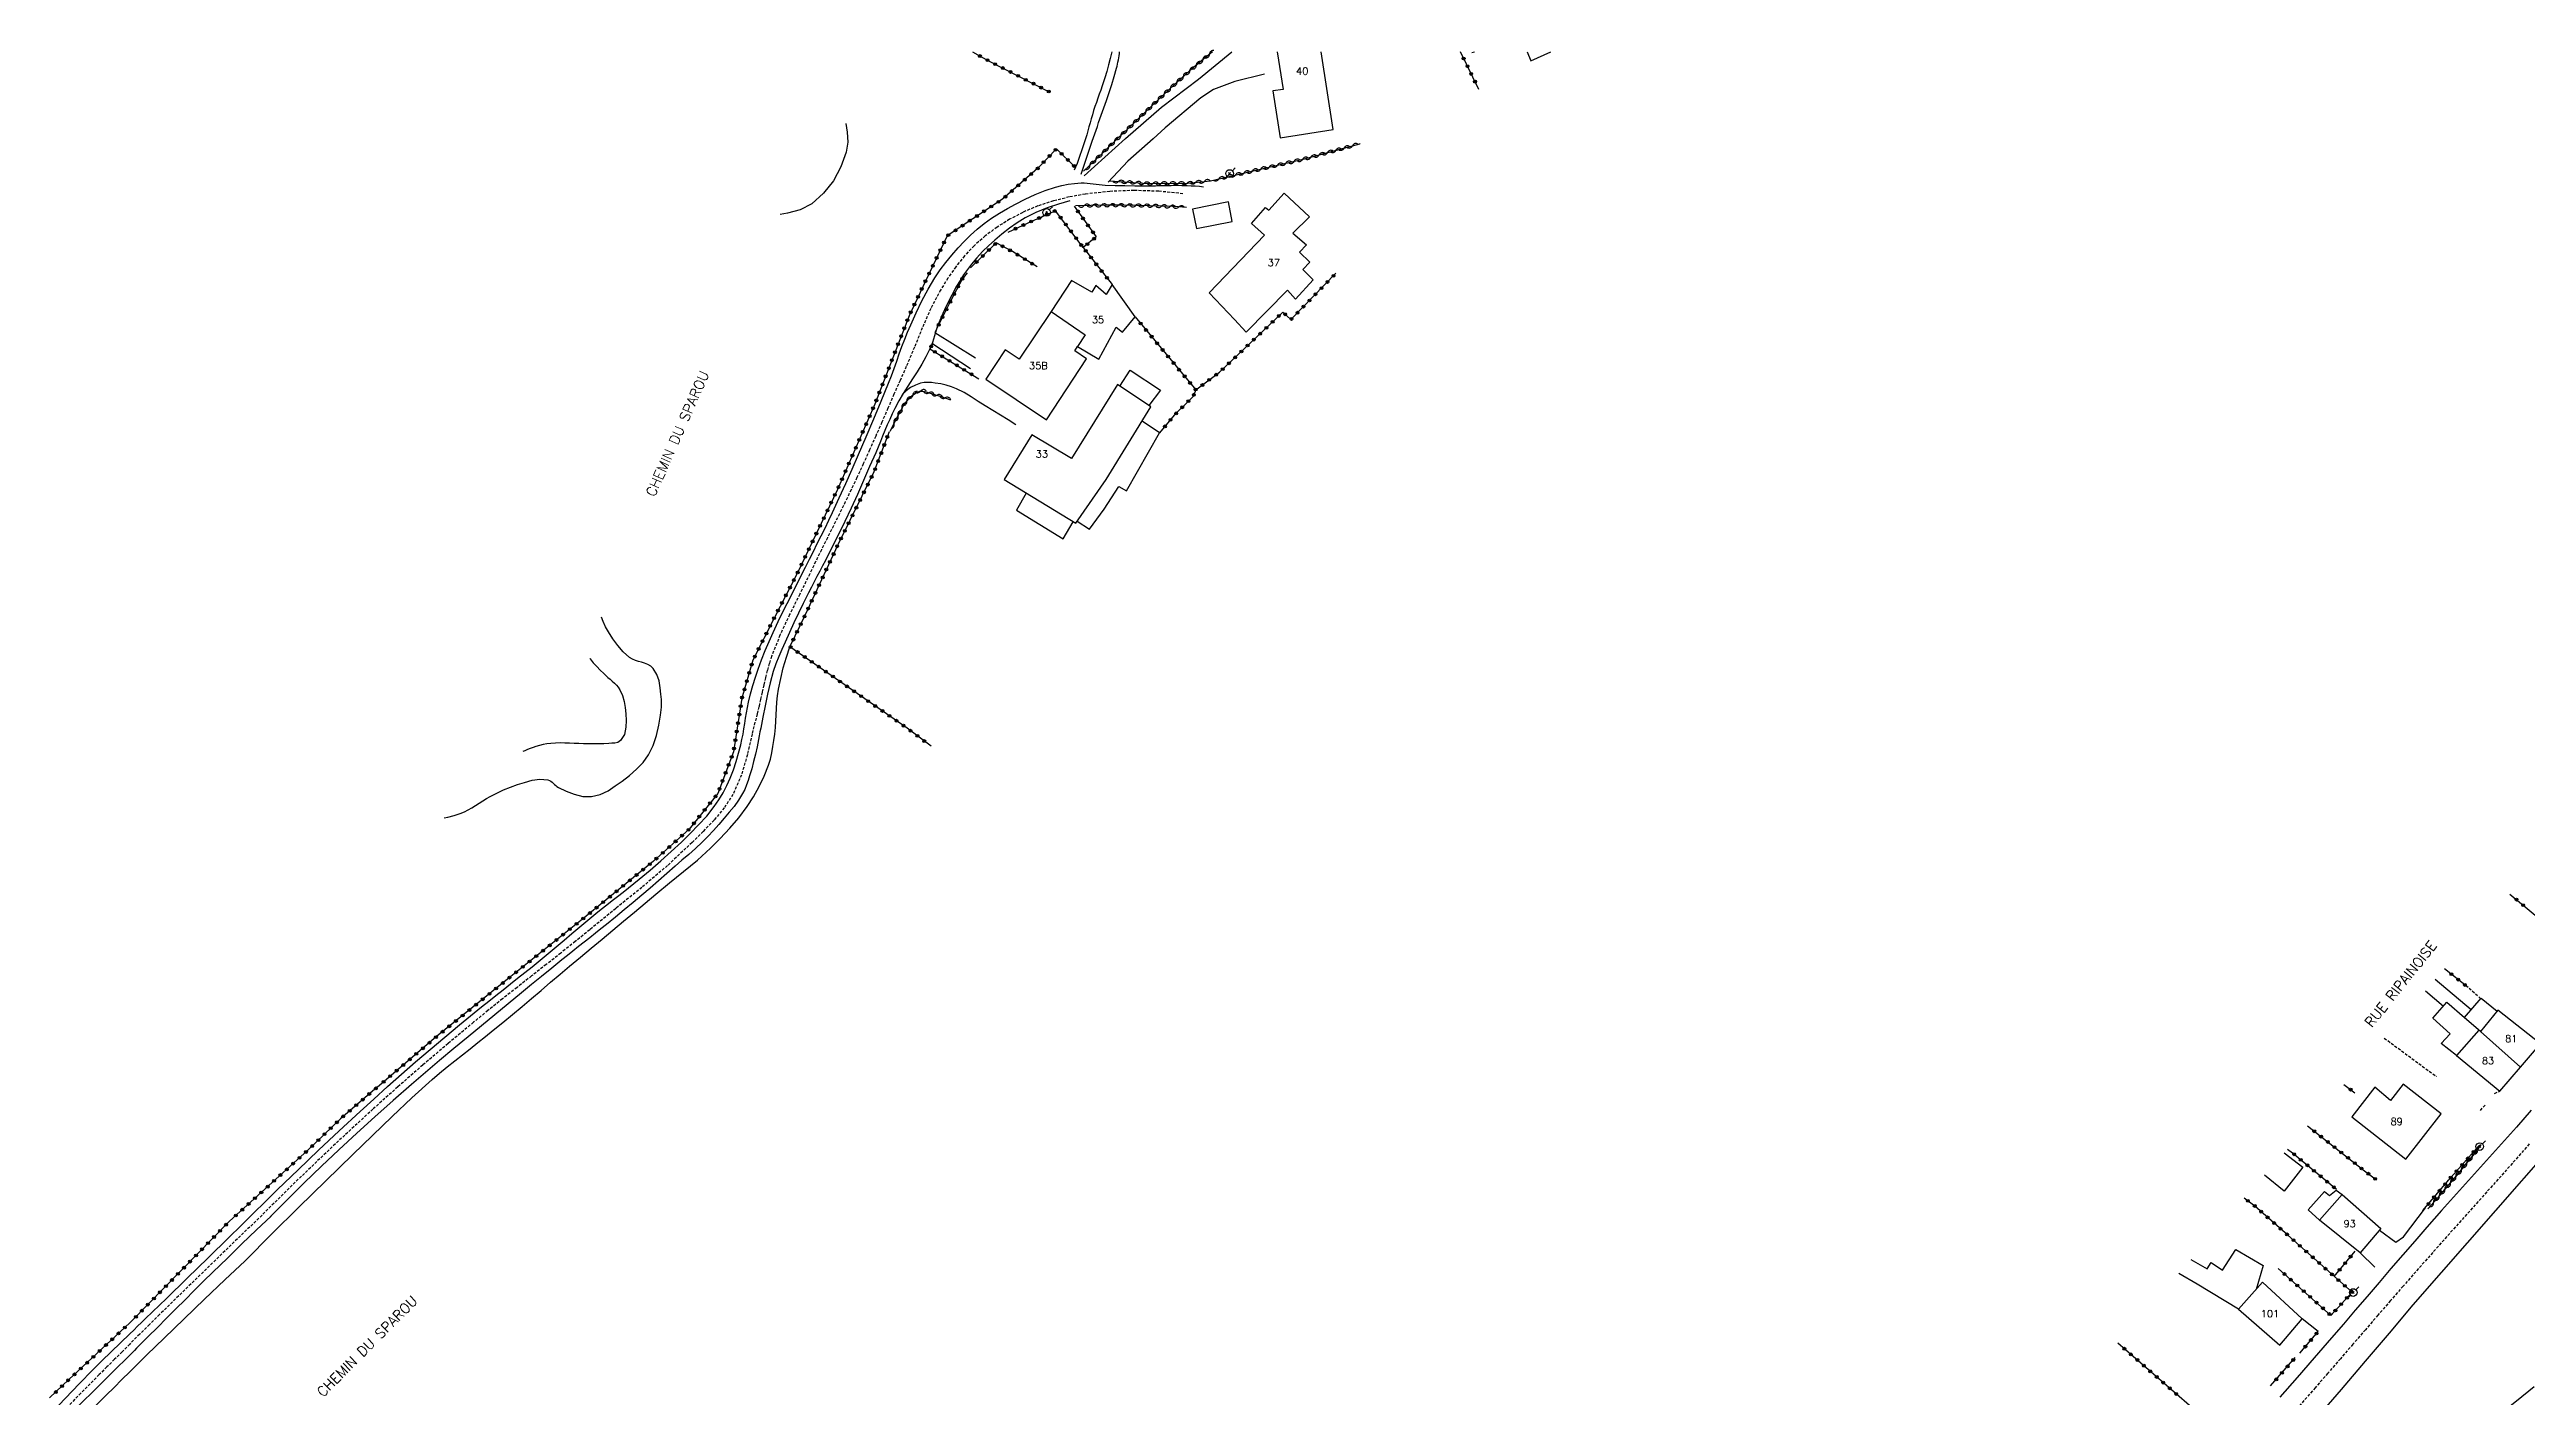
# Model space of a CAD drawing. Header units: millimetres. Extents: x 137000 to 138000, y 152000 to 153001.
# Drawn here: x 137000 to 137432.1, y 152765.4 to 153000.4 of the extents above; entities that cross this region are included whole.
import ezdxf
from ezdxf.enums import TextEntityAlignment as Align

# ---------------------------------------------------------------- set-up
doc = ezdxf.new("R2010")
doc.units = ezdxf.units.MM
doc.linetypes.add('DASHED', pattern=[0.75, 0.5, -0.25])
doc.layers.get('0').update_dxf_attribs({"linetype": 'CONTINUOUS'})
for name, color, linetype in [('W0001', 6, 'DASHED'), ('W0008', 7, 'CONTINUOUS'), ('W0014', 7, 'CONTINUOUS'), ('W0017', 7, 'CONTINUOUS'), ('W0071', 7, 'CONTINUOUS'), ('W0101', 7, 'CONTINUOUS'), ('W0104', 1, 'CONTINUOUS'), ('W0112', 1, 'DASHED'), ('W0211', 2, 'CONTINUOUS'), ('W0300', 7, 'CONTINUOUS'), ('W0310', 3, 'CONTINUOUS'), ('W0322', 7, 'CONTINUOUS'), ('W0323', 7, 'CONTINUOUS'), ('W0473', 7, 'CONTINUOUS'), ('W0510', 5, 'CONTINUOUS'), ('W0989', 7, 'CONTINUOUS'), ('W0991', 7, 'CONTINUOUS'), ('W1102', 7, 'CONTINUOUS')]:
    doc.layers.add(name, color=color, linetype=linetype)
doc.styles.get("Standard").update_dxf_attribs({"font": 'romans.shx', "width": 0.85})

# ---------------------------------------------------------------- blocks, each defined once
blk = doc.blocks.new('T473')
for p, q in [((-0.166667, 0.166667), (0.166667, -0.166667)), ((-0.166667, -0.166667), (0.166667, 0.166667)), ((0.500001, 0.500001), (1.000002, 1.000002)), ((-1.000002, -1.000002), (-0.500001, -0.500001))]:
    blk.add_line(p, q)
blk.add_ellipse((0, 0), major_axis=(0.471405, 0.471405), ratio=1, start_param=5.4977871438, end_param=11.780972451)
blk = doc.blocks.new('t323o')
at = {"color": 0, "linetype": 'Continuous'}
for radius in [0.25, 0.15]:
    blk.add_circle((0, 0), radius, dxfattribs=at)
blk = doc.blocks.new('t310o')
at = {"color": 0, "linetype": 'Continuous'}
for centre, start, end in [((-0.5, 0.38), 216.8699, 323.1304), ((0.5, -0.37), 36.8699, 143.1303)]:
    blk.add_arc(centre, 0.625, start, end, dxfattribs=at)
blk = doc.blocks.new('t322o')
at = {"color": 0, "linetype": 'Continuous'}
for radius in [0.25, 0.15]:
    blk.add_circle((0, 0), radius, dxfattribs=at)

msp = doc.modelspace()

# ---------------------------------------------------------------- linework, layer by layer
at = {"layer": 'W0001'}
for points in [[(137197.75, 152975.26), (137193.5, 152975.69), (137189.23, 152975.82), (137184.96, 152975.66), (137180.71, 152975.19), (137177.9, 152974.69), (137175.14, 152974.01), (137172.42, 152973.12), (137169.79, 152972.01), (137167.51, 152970.81), (137165.32, 152969.44), (137163.25, 152967.89), (137161.31, 152966.19), (137159.63, 152964.42), (137158.11, 152962.52), (137156.73, 152960.52), (137155.45, 152958.45), (137153.74, 152955.22), (137152.27, 152951.86), (137150.89, 152948.47), (137149.47, 152945.12), (137148.4, 152942.69), (137147.33, 152940.27), (137146.27, 152937.83), (137145.21, 152935.4), (137144.14, 152932.97), (137143.07, 152930.55), (137141.97, 152928.13), (137140.86, 152925.72), (137139.86, 152923.61), (137138.84, 152921.51), (137137.81, 152919.41), (137136.76, 152917.32), (137135.71, 152915.23), (137134.67, 152913.14), (137133.64, 152911.05), (137132.63, 152908.94), (137130.89, 152905.39), (137129.12, 152901.84), (137127.44, 152898.25), (137125.98, 152894.56), (137125.58, 152893.32), (137125.22, 152892.07), (137124.91, 152890.81), (137124.62, 152889.55), (137124.34, 152888.28), (137124.06, 152887.02), (137123.77, 152885.75), (137123.44, 152884.5), (137122.57, 152880.98), (137121.75, 152877.4), (137120.72, 152873.84), (137119.23, 152870.46), (137117.73, 152868.13), (137115.95, 152865.99), (137114.04, 152864.01), (137112.1, 152862.08), (137107.82, 152858.05), (137103.35, 152854.24), (137098.79, 152850.54), (137094.24, 152846.84), (137091.73, 152844.8), (137089.2, 152842.78), (137086.66, 152840.78), (137084.11, 152838.78), (137081.56, 152836.79), (137079.01, 152834.79), (137076.49, 152832.76), (137073.98, 152830.71), (137069.53, 152826.99), (137065.12, 152823.23), (137060.75, 152819.42), (137056.43, 152815.55), (137051.51, 152811.02), (137046.64, 152806.43), (137041.83, 152801.78), (137037.08, 152797.07), (137020.93, 152781.43), (137019.19, 152779.72), (137017.46, 152778), (137015.73, 152776.28), (137014, 152774.56)], [(137432.64, 152809.47), (137430.18, 152806.67), (137427.71, 152803.88), (137425.22, 152801.1), (137422.74, 152798.32), (137420.25, 152795.55), (137417.77, 152792.77), (137415.3, 152789.98), (137412.83, 152787.18), (137410.63, 152784.66), (137408.43, 152782.14), (137406.24, 152779.61), (137404.05, 152777.07), (137401.87, 152774.54), (137399.68, 152772), (137397.49, 152769.47), (137395.29, 152766.95), (137391.47, 152762.56)], [(137014, 152774.56), (137012.67, 152773.23), (137011.34, 152771.9), (137010.01, 152770.57), (137008.68, 152769.23), (137005.48, 152765.99), (137002.28, 152762.74), (137000, 152760.41)]]:
    msp.add_lwpolyline(points, dxfattribs=at)
at = {"layer": 'W0008'}
for points in [[(137039.77, 152801.52), (137043.35, 152804.95), (137046.94, 152808.36), (137050.56, 152811.75), (137054.2, 152815.12), (137056.59, 152817.31), (137058.99, 152819.5), (137061.41, 152821.66), (137063.86, 152823.8), (137066.39, 152825.97), (137068.95, 152828.12), (137071.52, 152830.25), (137074.11, 152832.37), (137075.36, 152833.38), (137076.62, 152834.39), (137077.88, 152835.39), (137079.14, 152836.39), (137080.41, 152837.38), (137081.67, 152838.38), (137082.93, 152839.39), (137084.19, 152840.4), (137085.59, 152841.55), (137086.98, 152842.71), (137088.37, 152843.87), (137089.76, 152845.03), (137091.15, 152846.2), (137092.54, 152847.36), (137093.93, 152848.52), (137095.33, 152849.66), (137096.27, 152850.42), (137097.22, 152851.17), (137098.17, 152851.92), (137099.12, 152852.66), (137100.07, 152853.41), (137101.02, 152854.16), (137101.96, 152854.92), (137102.89, 152855.68), (137104.77, 152857.26), (137106.64, 152858.85), (137108.47, 152860.47), (137110.26, 152862.15), (137111.77, 152863.62), (137113.25, 152865.12), (137114.67, 152866.68), (137115.98, 152868.35), (137116.78, 152869.53), (137117.51, 152870.75), (137118.16, 152872.02), (137118.76, 152873.31), (137119.32, 152874.73), (137119.8, 152876.17), (137120.22, 152877.63), (137120.6, 152879.1), (137120.81, 152880.02), (137120.99, 152880.95), (137121.15, 152881.89), (137121.29, 152882.82), (137121.43, 152883.76), (137121.58, 152884.69), (137121.75, 152885.62), (137121.95, 152886.55), (137122.32, 152888.01), (137122.72, 152889.46), (137123.15, 152890.91), (137123.63, 152892.33), (137124.22, 152893.95), (137124.87, 152895.55), (137125.55, 152897.14), (137126.25, 152898.71), (137127.44, 152901.25), (137128.69, 152903.76), (137129.95, 152906.26), (137131.21, 152908.77), (137131.89, 152910.13), (137132.57, 152911.49), (137133.26, 152912.85), (137133.94, 152914.21), (137134.62, 152915.57), (137135.3, 152916.93), (137135.97, 152918.3), (137136.62, 152919.67), (137137.79, 152922.18), (137138.93, 152924.7), (137140.05, 152927.23), (137141.15, 152929.77), (137142.49, 152932.86), (137143.81, 152935.97), (137145.11, 152939.09), (137146.38, 152942.21), (137146.87, 152943.48), (137147.34, 152944.75), (137147.8, 152946.03), (137148.26, 152947.31), (137148.72, 152948.59), (137149.2, 152949.86), (137149.71, 152951.12), (137150.24, 152952.37), (137151.2, 152954.48), (137152.19, 152956.56), (137153.27, 152958.61), (137154.46, 152960.6), (137155.39, 152961.97), (137156.39, 152963.28), (137157.44, 152964.55), (137158.53, 152965.79), (137159.59, 152966.91), (137160.69, 152968.01), (137161.84, 152969.06), (137163.04, 152970.04), (137164.36, 152970.99), (137165.72, 152971.87), (137167.12, 152972.68), (137168.55, 152973.45), (137170.24, 152974.3), (137171.95, 152975.1), (137173.71, 152975.81), (137175.51, 152976.4), (137176.61, 152976.69), (137177.72, 152976.9), (137178.84, 152977.05), (137179.97, 152977.13), (137180.5, 152977.14), (137181.03, 152977.11), (137181.56, 152977.07), (137182.08, 152977), (137182.61, 152976.94), (137183.13, 152976.87), (137183.65, 152976.82), (137184.18, 152976.78), (137185.9, 152976.71), (137187.63, 152976.68), (137189.36, 152976.66), (137191.08, 152976.65), (137192, 152976.65), (137192.93, 152976.66), (137193.85, 152976.68), (137194.77, 152976.7), (137195.7, 152976.72), (137196.62, 152976.73), (137197.54, 152976.72), (137198.46, 152976.7), (137199.18, 152976.66), (137199.9, 152976.61), (137200.61, 152976.55), (137201.33, 152976.47)], [(137178.03, 152973.99), (137176.01, 152973.46), (137174.03, 152972.79), (137172.1, 152971.98), (137170.23, 152971.05), (137168.81, 152970.2), (137167.46, 152969.25), (137166.17, 152968.23), (137164.91, 152967.16), (137163.83, 152966.18), (137162.8, 152965.15), (137161.81, 152964.07), (137160.86, 152962.95), (137160.15, 152962.03), (137159.48, 152961.08), (137158.85, 152960.1), (137158.26, 152959.11), (137157.4, 152957.56), (137156.61, 152955.98), (137155.87, 152954.38), (137155.17, 152952.76), (137154.95, 152952.19), (137154.75, 152951.62), (137154.57, 152951.04), (137154.39, 152950.46), (137154.21, 152949.87), (137154.02, 152949.3), (137153.81, 152948.73), (137153.57, 152948.17), (137152.89, 152946.81), (137152.16, 152945.5), (137151.38, 152944.21), (137150.57, 152942.94), (137149.75, 152941.68), (137148.96, 152940.41), (137148.19, 152939.11), (137147.48, 152937.79), (137147.02, 152936.84), (137146.58, 152935.89), (137146.16, 152934.92), (137145.75, 152933.95), (137145.35, 152932.98), (137144.95, 152932.01), (137144.55, 152931.04), (137144.14, 152930.07), (137143.08, 152927.64), (137142.02, 152925.21), (137140.94, 152922.78), (137139.84, 152920.37), (137138.75, 152918.07), (137137.63, 152915.79), (137136.5, 152913.51), (137135.36, 152911.25), (137134.87, 152910.31), (137134.39, 152909.38), (137133.89, 152908.45), (137133.4, 152907.52), (137132.91, 152906.59), (137132.42, 152905.65), (137131.94, 152904.72), (137131.46, 152903.77), (137130.65, 152902.09), (137129.85, 152900.41), (137129.08, 152898.71), (137128.32, 152897), (137127.78, 152895.75), (137127.23, 152894.49), (137126.72, 152893.22), (137126.27, 152891.92), (137125.71, 152889.95), (137125.26, 152887.94), (137124.86, 152885.93), (137124.45, 152883.93), (137124.31, 152883.28), (137124.19, 152882.64), (137124.07, 152881.99), (137123.95, 152881.35), (137123.83, 152880.7), (137123.71, 152880.06), (137123.58, 152879.41), (137123.44, 152878.77), (137123.14, 152877.49), (137122.83, 152876.2), (137122.5, 152874.93), (137122.12, 152873.67), (137121.86, 152872.88), (137121.6, 152872.1), (137121.29, 152871.33), (137120.92, 152870.59), (137120.22, 152869.45), (137119.42, 152868.37), (137118.58, 152867.33), (137117.72, 152866.31), (137116.79, 152865.22), (137115.83, 152864.17), (137114.85, 152863.13), (137113.84, 152862.12), (137112.7, 152861.04), (137111.52, 152859.99), (137110.33, 152858.96), (137109.15, 152857.92), (137107.71, 152856.65), (137106.26, 152855.38), (137104.81, 152854.12), (137103.35, 152852.86), (137101.82, 152851.58), (137100.27, 152850.3), (137098.72, 152849.04), (137097.17, 152847.78), (137096.2, 152847), (137095.23, 152846.22), (137094.25, 152845.45), (137093.27, 152844.67), (137092.3, 152843.9), (137091.32, 152843.13), (137090.34, 152842.35), (137089.37, 152841.58), (137087.61, 152840.15), (137085.86, 152838.71), (137084.11, 152837.27), (137082.35, 152835.83), (137080.01, 152833.92), (137077.68, 152832.01), (137075.34, 152830.09), (137073.01, 152828.16), (137070.53, 152826.1), (137068.06, 152824.03), (137065.6, 152821.94), (137063.15, 152819.83), (137059.94, 152817.03), (137056.75, 152814.2), (137053.59, 152811.35), (137050.45, 152808.45), (137047.42, 152805.58), (137044.42, 152802.68), (137041.45, 152799.74), (137038.52, 152796.77)], [(137412.37, 152781.39), (137450.7, 152825.13)], [(137014, 152776.35), (137014.69, 152777.01), (137015.37, 152777.67), (137016.06, 152778.33), (137016.74, 152779), (137020.38, 152782.53), (137024.02, 152786.06), (137027.65, 152789.6), (137031.28, 152793.14), (137033.41, 152795.23), (137035.53, 152797.33), (137037.65, 152799.42), (137039.77, 152801.52)], [(137038.64, 152796.89), (137036.09, 152794.46), (137033.55, 152792.02), (137031.02, 152789.57), (137028.5, 152787.11), (137026.88, 152785.51), (137025.26, 152783.9), (137023.65, 152782.3), (137022.04, 152780.69), (137020.43, 152779.07), (137018.83, 152777.46), (137017.22, 152775.85), (137015.6, 152774.24), (137015.2, 152773.85), (137014.8, 152773.45), (137014.4, 152773.05), (137014, 152772.65)], [(137395.67, 152761.78), (137399.88, 152766.66), (137404.07, 152771.55), (137408.23, 152776.46), (137412.37, 152781.39)], [(137000, 152762.21), (137000.39, 152762.62), (137002.76, 152765.11), (137005.15, 152767.6), (137007.56, 152770.06), (137009.15, 152771.65), (137010.76, 152773.22), (137012.38, 152774.79), (137014, 152776.35)], [(137014, 152772.65), (137011.06, 152769.73), (137008.12, 152766.81), (137005.17, 152763.9), (137002.21, 152760.99), (137001.54, 152760.33), (137000.86, 152759.69), (137000.18, 152759.04), (137000, 152758.87)]]:
    msp.add_lwpolyline(points, dxfattribs=at)
at = {"layer": 'W0014'}
for points in [[(137432.98, 152815.34), (137430.38, 152812.42), (137427.77, 152809.52), (137425.16, 152806.61), (137422.55, 152803.7), (137419.94, 152800.79), (137417.34, 152797.87), (137414.76, 152794.94), (137412.66, 152792.54), (137410.58, 152790.13), (137408.5, 152787.72), (137406.42, 152785.3), (137404.35, 152782.88), (137402.28, 152780.46), (137400.2, 152778.05), (137398.12, 152775.64), (137395.12, 152772.18), (137392.12, 152768.73), (137389.12, 152765.29)], [(137409.35, 152792.36), (137410.69, 152793.27), (137414.54, 152798.3)]]:
    msp.add_lwpolyline(points, dxfattribs=at)
at = {"layer": 'W0017'}
for points in [[(137180.52, 152978.36), (137187.7, 152984.9), (137194.01, 152990.34), (137200.47, 152995.23), (137206.26, 153000)], [(137212, 152996.1), (137206.82, 152994.82), (137203.09, 152993.43), (137200.84, 152991.99), (137194.64, 152986.76), (137192.56, 152984.81), (137188.14, 152980.95), (137184.69, 152977.26)], [(137160.65, 152944.7), (137153.94, 152949.15)], [(137154.47, 152951.06), (137161.56, 152946.6)], [(137168.61, 152934.95), (137167.26, 152935.78), (137165.91, 152936.61), (137164.56, 152937.43), (137163.21, 152938.25), (137161.99, 152939.02), (137160.79, 152939.81), (137159.55, 152940.56), (137158.25, 152941.2), (137157.35, 152941.55), (137156.42, 152941.84), (137155.48, 152942.07), (137154.52, 152942.23), (137153.89, 152942.3), (137153.24, 152942.35), (137152.59, 152942.32), (137151.95, 152942.2), (137151.06, 152941.88), (137150.22, 152941.44), (137149.45, 152940.89), (137148.76, 152940.25)], [(137406.49, 152794.44), (137409.35, 152792.34)], [(137403.16, 152790.48), (137405.71, 152787.98)], [(137395.83, 152776.77), (137393, 152778.94)]]:
    msp.add_lwpolyline(points, dxfattribs=at)
at = {"layer": 'W0071'}
for points in [[(137185.33, 153000), (137185.33, 153000), (137185.05, 152998.86), (137184.76, 152997.74), (137184.44, 152996.61), (137184.11, 152995.5), (137183.88, 152994.77), (137183.64, 152994.06), (137183.39, 152993.34), (137183.14, 152992.62), (137182.89, 152991.91), (137182.64, 152991.2), (137182.39, 152990.48), (137182.16, 152989.76), (137181.94, 152989.05), (137181.74, 152988.35), (137181.54, 152987.64), (137181.35, 152986.94), (137181.15, 152986.23), (137180.95, 152985.52), (137180.74, 152984.82), (137180.52, 152984.12), (137180.12, 152982.92), (137179.7, 152981.73), (137179.26, 152980.55), (137178.79, 152979.37)], [(137179.97, 152978.66), (137180.62, 152980.59), (137181.27, 152982.52), (137181.92, 152984.44), (137182.58, 152986.37), (137182.81, 152987.01), (137183.03, 152987.66), (137183.26, 152988.3), (137183.49, 152988.94), (137183.71, 152989.59), (137183.94, 152990.23), (137184.16, 152990.88), (137184.38, 152991.52), (137184.85, 152992.92), (137185.32, 152994.32), (137185.76, 152995.73), (137186.16, 152997.15), (137186.24, 152997.51), (137186.33, 152997.87), (137186.41, 152998.23), (137186.49, 152998.6), (137186.56, 152998.96), (137186.62, 152999.33), (137186.66, 152999.7), (137186.69, 153000)]]:
    msp.add_lwpolyline(points, dxfattribs=at)
at = {"layer": 'W0101'}
for points in [[(137214.18, 153000), (137215.25, 152993.43), (137213.44, 152993.23), (137214.73, 152985.01), (137223.98, 152986.46), (137221.86, 153000)], [(137179.37, 152948.63), (137183.08, 152946.42), (137186.07, 152951.97), (137187.22, 152951.11), (137189.39, 152953.77), (137185.4, 152959.4), (137184.36, 152957.68), (137182.55, 152959.25), (137181.87, 152958.08), (137178.3, 152960.14), (137174.75, 152954.69)], [(137174.75, 152954.69), (137169.17, 152946.39), (137166.73, 152948.03), (137163.36, 152942.88)], [(137163.36, 152942.88), (137173.93, 152935.82), (137180.92, 152946.47), (137178.9, 152947.84), (137179.37, 152948.63)], [(137431.09, 152822.87), (137434.59, 152826.95), (137427.14, 152832.8), (137424.1, 152829.09), (137423.84, 152829.3)], [(137423.84, 152829.3), (137419.93, 152824.92), (137427.51, 152818.71)], [(137427.51, 152818.71), (137431.09, 152822.87)]]:
    msp.add_lwpolyline(points, dxfattribs=at)
for points in [[(137202.31, 152957.98), (137211.98, 152968.03), (137209.7, 152970.06), (137212.17, 152972.85), (137212.74, 152972.38), (137215.41, 152975.37), (137219.82, 152971.25), (137216.91, 152968.4), (137219.3, 152966.33), (137218.05, 152965.06), (137219.9, 152963.31), (137218.65, 152962.02), (137220.46, 152960.21), (137217.38, 152956.84), (137215.96, 152958.42), (137208.78, 152951.11), (137206.71, 152953.33)], [(137166.53, 152925.38), (137179.03, 152917.76), (137184.34, 152925.4), (137192.12, 152938.07), (137186.33, 152941.96), (137178.29, 152929.06), (137171.37, 152933.17)], [(137411.1, 152806.84), (137417.27, 152814.7), (137410.63, 152819.92), (137408.42, 152817.05), (137408.41, 152817.03), (137405.69, 152819.39), (137401.67, 152814.23)], [(137406.73, 152794.73), (137403.16, 152790.48), (137396.05, 152796.15), (137399.98, 152800.64)], [(137389.1, 152774.36), (137393, 152778.94), (137386.11, 152785.36), (137381.89, 152780.63)]]:
    msp.add_lwpolyline(points, close=True, dxfattribs=at)
at = {"layer": 'W0104'}
for points in [[(137257.78, 153000), (137258.42, 152998.47), (137261.95, 153000)], [(137186.71, 152941.71), (137188.52, 152944.48), (137193.84, 152940.99), (137191.78, 152938.3)], [(137179.31, 152918.15), (137181.45, 152916.74), (137183.99, 152920.21), (137186.54, 152924.15), (137187.9, 152923.4), (137193.64, 152933.52), (137190.6, 152935.6)], [(137170.38, 152923.03), (137168.72, 152920.04), (137176.87, 152915.07), (137178.6, 152918.02)], [(137422.5, 152832.86), (137416.24, 152838.15)], [(137414.51, 152836.17), (137417.67, 152833.52)], [(137419.93, 152824.92), (137417.28, 152827), (137418.85, 152828.7), (137415.82, 152831.43), (137418.27, 152834.2), (137421.33, 152831.52), (137424.26, 152834.88), (137427.01, 152832.63)], [(137421.33, 152831.52), (137424.14, 152829.14)], [(137389.86, 152807.94), (137393.12, 152805.4), (137389.9, 152801.24)], [(137389.9, 152801.24), (137386.46, 152804.04)], [(137396.05, 152796.15), (137394.05, 152797.98), (137396.88, 152801.17), (137397.8, 152800.47), (137398.97, 152801.41), (137399.98, 152800.64)], [(137373.58, 152789.29), (137376.44, 152787.7), (137377.13, 152788.77), (137379.11, 152787.46), (137381.43, 152791.06), (137386.21, 152788.24), (137384.97, 152784.09)], [(137381.89, 152780.63), (137374.68, 152785.01), (137371.48, 152786.89)]]:
    msp.add_lwpolyline(points, dxfattribs=at)
msp.add_lwpolyline([(137205.68, 152973.82), (137199.39, 152972.55), (137200.08, 152969.17), (137206.36, 152970.43)], close=True, dxfattribs=at)
at = {"layer": 'W0112'}
for points in [[(137424.19, 152834.8), (137421.95, 152836.78)], [(137407.33, 152827.94), (137416.42, 152821.25)], [(137424.11, 152815.33), (137425, 152816.33)], [(137426.56, 152818.27), (137427.51, 152818.71)]]:
    msp.add_lwpolyline(points, dxfattribs=at)
at = {"layer": 'W0211'}
for points in [[(137034.15, 152789.09), (137038.8, 152793.77), (137043.47, 152798.42), (137048.18, 152803.05), (137052.91, 152807.64), (137056.32, 152810.95), (137059.75, 152814.25), (137063.21, 152817.51), (137066.75, 152820.69), (137068.06, 152821.8), (137069.38, 152822.9), (137070.71, 152823.97), (137072.06, 152825.03), (137073.4, 152826.09), (137074.75, 152827.15), (137076.09, 152828.22), (137077.42, 152829.3), (137079.1, 152830.68), (137080.77, 152832.08), (137082.43, 152833.47), (137084.09, 152834.87), (137085.76, 152836.27), (137087.42, 152837.68), (137089.08, 152839.08), (137090.74, 152840.47), (137092.62, 152842.05), (137094.5, 152843.62), (137096.39, 152845.19), (137098.27, 152846.77), (137100.15, 152848.34), (137102.03, 152849.91), (137103.91, 152851.49), (137105.79, 152853.06), (137108.19, 152855.03), (137110.63, 152856.98), (137113.03, 152858.97), (137115.32, 152861.08), (137117.03, 152862.79), (137118.68, 152864.55), (137120.25, 152866.39), (137121.7, 152868.34), (137122.79, 152870.05), (137123.79, 152871.83), (137124.67, 152873.66), (137125.43, 152875.55), (137125.77, 152876.62), (137126.02, 152877.7), (137126.22, 152878.79), (137126.39, 152879.88), (137126.54, 152880.99), (137126.64, 152882.11), (137126.71, 152883.22), (137126.76, 152884.33), (137126.82, 152885.45), (137126.9, 152886.57), (137127.02, 152887.68), (137127.18, 152888.79), (137127.56, 152890.68), (137128.02, 152892.55), (137128.56, 152894.4), (137129.18, 152896.23)], [(137014, 152769.72), (137015.49, 152771.19), (137016.98, 152772.67), (137018.48, 152774.13), (137019.98, 152775.6), (137023.5, 152778.99), (137027.04, 152782.38), (137030.58, 152785.74), (137034.15, 152789.09)], [(137000, 152755.81), (137002.69, 152758.5), (137005.59, 152761.37), (137008.49, 152764.25), (137009.87, 152765.62), (137011.25, 152766.98), (137012.62, 152768.35), (137014, 152769.72)], [(137399.73, 152740.87), (137404.58, 152744.69), (137409.45, 152748.5), (137414.32, 152752.29), (137419.21, 152756.07), (137420.61, 152757.15), (137422.01, 152758.21), (137423.42, 152759.28), (137424.82, 152760.34), (137426.23, 152761.4), (137427.63, 152762.47), (137429.03, 152763.55), (137430.41, 152764.64), (137433.51, 152767.14)]]:
    msp.add_lwpolyline(points, dxfattribs=at)
at = {"layer": 'W0300'}
msp.add_lwpolyline([(137138.95, 152987.49), (137139.18, 152985.98), (137139.25, 152984.25), (137138.98, 152982.53), (137138.06, 152979.95), (137136.75, 152977.53), (137135.05, 152975.35), (137132.98, 152973.51), (137130.97, 152972.44), (137128.74, 152971.86), (137127.47, 152971.65)], dxfattribs=at)
at = {"layer": 'W0310'}
for points in [[(137202.89, 153000), (137201.35, 152998.75), (137198.9, 152996.68), (137196.2, 152994.26), (137193.55, 152991.77), (137190.93, 152989.26), (137188.31, 152986.75), (137186.33, 152984.87), (137184.35, 152982.97), (137182.38, 152981.07), (137180.42, 152979.17)], [(137202.55, 152977.53), (137218.96, 152981.33), (137228.61, 152983.98), (137228.68, 152984.01)], [(137185.01, 152977.48), (137191.56, 152977.04), (137198.61, 152977.11), (137202.57, 152977.53)], [(137198.39, 152972.87), (137196.22, 152973), (137194.05, 152973.1), (137191.88, 152973.17), (137189.71, 152973.22), (137187.03, 152973.25), (137184.36, 152973.24), (137181.68, 152973.21), (137179.01, 152973.14)], [(137146.66, 152933.84), (137147.1, 152934.72), (137147.55, 152935.59), (137148.01, 152936.46), (137148.48, 152937.32), (137148.69, 152937.71), (137148.89, 152938.11), (137149.11, 152938.5), (137149.39, 152938.86), (137149.89, 152939.43), (137150.45, 152940), (137151.1, 152940.49), (137151.86, 152940.79), (137152.39, 152940.82), (137152.92, 152940.71), (137153.4, 152940.53), (137153.87, 152940.38), (137154.72, 152940.14), (137155.56, 152939.88), (137156.39, 152939.6), (137157.21, 152939.3)], [(137414.94, 152798.15), (137415.96, 152799.29), (137416.97, 152800.44), (137417.97, 152801.59), (137418.96, 152802.76), (137420.28, 152804.34), (137421.59, 152805.93), (137422.88, 152807.54), (137424.15, 152809.16)]]:
    msp.add_lwpolyline(points, dxfattribs=at)
at = {"layer": 'W0322'}
for points in [[(137057.15, 152819.37), (137050.76, 152813.86), (137045.08, 152808.39), (137031.39, 152795.98)], [(137031.4, 152795.99), (137014.38, 152778.6), (137014, 152778.25)], [(137014, 152778.25), (137003.38, 152768.35), (137000, 152765.15)]]:
    msp.add_lwpolyline(points, dxfattribs=at)
at = {"layer": 'W0323'}
for points in [[(137161.02, 153000), (137163.84, 152998.45), (137174.4, 152993.05)], [(137249.36, 152993.46), (137246.16, 153000)], [(137248.14, 152999.88), (137248.59, 153000)], [(137178.99, 152979.82), (137175.69, 152983.09), (137172.37, 152979.65), (137166.27, 152974.3), (137161.08, 152970.9), (137156.63, 152967.9), (137153.34, 152961.11), (137149.95, 152953.94), (137143.99, 152938.53), (137137.48, 152923.68), (137130.39, 152908.89), (137126.47, 152901.33), (137122.73, 152893.88), (137120.8, 152887.24), (137119.34, 152877.89), (137116.58, 152870.61), (137111.61, 152864.4), (137105.38, 152858.82), (137092.99, 152848.71), (137080.21, 152838.46), (137067.52, 152828.2), (137057.15, 152819.35)], [(137175.52, 152972.29), (137170.66, 152970.15), (137167.18, 152968.52)], [(137178.78, 152973.06), (137182.63, 152967.73), (137180.35, 152965.85), (137175.5, 152972.29)], [(137172.33, 152962.5), (137167.98, 152965.16), (137165.18, 152966.67), (137160.66, 152962.32)], [(137180.35, 152965.85), (137185.4, 152959.4)], [(137160.07, 152961.45), (137159.21, 152960.37), (137157.25, 152956.64), (137154.46, 152951.06)], [(137189.39, 152953.77), (137200, 152941.03), (137204.13, 152944.13), (137215.17, 152954.58), (137216.59, 152953.31), (137224.43, 152961.39)], [(137154.11, 152949.11), (137153.58, 152948.21), (137162.13, 152942.98)], [(137200.01, 152941.03), (137199.5, 152939.88), (137196.24, 152936.61), (137193.64, 152933.52)], [(137153.81, 152878.87), (137149.64, 152882), (137129.18, 152896.23), (137131.88, 152901.87), (137137.57, 152914.06), (137143.89, 152926.79), (137146.52, 152933.77)], [(137429.26, 152853.06), (137438.38, 152845.48)], [(137421.96, 152836.76), (137417.87, 152840.02)], [(137400.27, 152819.86), (137402.19, 152818.41)], [(137393.94, 152812.61), (137403.9, 152804.78), (137405.99, 152803.21)], [(137390.43, 152808.59), (137391.33, 152807.9), (137398.98, 152801.56)], [(137414.09, 152797.87), (137418.59, 152803.22), (137423.84, 152809.14)], [(137388.8, 152787.77), (137398.02, 152779.57), (137401.72, 152783.59), (137390.52, 152793.55), (137384.76, 152798.63), (137382.92, 152799.99)], [(137398.59, 152786.37), (137402.27, 152790.77)], [(137392.62, 152772.96), (137395.83, 152776.77)], [(137379.55, 152758.43), (137360.87, 152774.74)], [(137387.51, 152767.27), (137391.81, 152772.19)]]:
    msp.add_lwpolyline(points, dxfattribs=at)
at = {"layer": 'W0510'}
for points in [[(137068.83, 152866.38), (137069.5, 152866.49), (137070.6, 152866.76), (137071.67, 152867.11), (137072.37, 152867.4), (137073.04, 152867.75), (137073.69, 152868.13), (137074.33, 152868.53), (137074.95, 152868.94), (137075.58, 152869.34), (137076.22, 152869.73), (137076.88, 152870.08), (137078.04, 152870.66), (137079.21, 152871.23), (137080.4, 152871.74), (137081.63, 152872.16), (137082.89, 152872.55), (137084.19, 152872.93), (137085.56, 152873.14), (137086.95, 152873.01), (137087.23, 152872.91), (137087.48, 152872.76), (137087.71, 152872.58), (137087.92, 152872.38), (137088.11, 152872.19), (137088.31, 152871.99), (137088.53, 152871.82), (137088.78, 152871.67), (137090.12, 152871.04), (137091.53, 152870.48), (137093.03, 152870.11), (137094.58, 152870.07), (137096.08, 152870.43), (137097.45, 152871.1), (137098.7, 152871.93), (137099.89, 152872.79), (137101.18, 152873.77), (137102.42, 152874.84), (137103.56, 152876.03), (137104.52, 152877.37), (137105.34, 152879.01), (137105.91, 152880.75), (137106.3, 152882.52), (137106.6, 152884.29), (137106.66, 152884.75), (137106.71, 152885.2), (137106.74, 152885.66), (137106.76, 152886.12), (137106.76, 152886.58), (137106.74, 152887.04), (137106.7, 152887.5), (137106.65, 152887.96), (137106.51, 152889.08), (137106.34, 152890.25), (137105.98, 152891.4), (137105.33, 152892.43), (137104.89, 152892.84), (137104.38, 152893.13), (137103.83, 152893.35), (137103.29, 152893.51), (137102.75, 152893.66), (137102.21, 152893.81), (137101.68, 152894.03), (137101.2, 152894.33), (137100.1, 152895.31), (137099.15, 152896.41), (137098.3, 152897.59), (137097.51, 152898.81), (137097.02, 152899.7), (137096.6, 152900.62), (137096.31, 152901.36)], [(137094.27, 152894.16), (137094.3, 152894.12), (137094.86, 152893.44), (137095.47, 152892.79), (137096.08, 152892.16), (137096.7, 152891.53), (137097.05, 152891.18), (137097.42, 152890.86), (137097.8, 152890.54), (137098.17, 152890.23), (137098.55, 152889.89), (137098.9, 152889.53), (137099.22, 152889.14), (137099.49, 152888.72), (137099.95, 152887.72), (137100.27, 152886.67), (137100.45, 152885.6), (137100.53, 152884.51), (137100.58, 152883.38), (137100.57, 152882.17), (137100.31, 152880.93), (137099.63, 152879.85), (137099.16, 152879.53), (137098.61, 152879.4), (137098.08, 152879.38), (137097.59, 152879.35), (137096.68, 152879.27), (137095.77, 152879.26), (137094.87, 152879.27), (137093.96, 152879.28), (137093.15, 152879.29), (137092.34, 152879.32), (137091.53, 152879.35), (137090.71, 152879.39), (137089.9, 152879.42), (137089.08, 152879.43), (137088.27, 152879.41), (137087.45, 152879.35), (137086.79, 152879.26), (137086.14, 152879.14), (137085.49, 152878.98), (137084.85, 152878.8), (137084.36, 152878.64), (137083.87, 152878.46), (137083.39, 152878.27), (137082.92, 152878.07), (137082.59, 152877.93)]]:
    msp.add_lwpolyline(points, dxfattribs=at)
at = {"layer": 'W1102'}
for points in [[(137174.76, 152954.71), (137180.71, 152950.66), (137179.37, 152948.63)], [(137424.1, 152829.09), (137431.09, 152822.87)]]:
    msp.add_lwpolyline(points, dxfattribs=at)

# ---------------------------------------------------------------- block references
at = {"layer": 'W0310'}
for p, rotation in [((137197.81, 152995.7), 221.733919095463), ((137198.93, 152996.7), 220.2792931850218), ((137200.08, 152997.67), 220.2792931850218), ((137201.22, 152998.64), 220.2792931850218), ((137202.38, 152999.59), 219.1422867522564), ((137193.4, 152991.63), 223.8459455506216), ((137194.49, 152992.66), 223.1816139797712), ((137195.59, 152993.69), 223.1816139797712), ((137196.69, 152994.7), 221.733919095463), ((137189.07, 152987.48), 223.7261898686393), ((137190.15, 152988.52), 223.7261898686393), ((137191.24, 152989.56), 223.8459455506216), ((137192.32, 152990.6), 223.8459455506216), ((137184.73, 152983.34), 223.790084064001), ((137185.82, 152984.38), 223.790084064001), ((137186.9, 152985.41), 223.5991439612987), ((137187.99, 152986.45), 223.5991439612987), ((137225.86, 152983.22), 15.38066802326521), ((137227.31, 152983.62), 15.38066802326521), ((137181.5, 152980.21), 224.1719577758023), ((137182.57, 152981.26), 223.9810220029804), ((137183.65, 152982.3), 223.9810220029804), ((137208.4, 152978.88), 13.03387793216532), ((137209.86, 152979.22), 13.03387793216532), ((137211.32, 152979.56), 13.03387793216532), ((137212.78, 152979.89), 13.03387793216532), ((137214.24, 152980.23), 13.03387793216532), ((137215.7, 152980.57), 13.03387793216532), ((137217.16, 152980.91), 13.03387793216532), ((137218.62, 152981.25), 13.03387793216532), ((137220.07, 152981.63), 15.38066802326521), ((137221.52, 152982.03), 15.38066802326521), ((137222.97, 152982.43), 15.38066802326521), ((137224.41, 152982.82), 15.38066802326521), ((137186.5, 152977.38), 356.2114559739079), ((137188, 152977.28), 356.2114559739079), ((137189.5, 152977.18), 356.2114559739079), ((137190.99, 152977.08), 356.2114559739079), ((137192.49, 152977.05), 0.5765929154073596), ((137193.99, 152977.07), 0.5765929154073596), ((137195.49, 152977.08), 0.5765929154073596), ((137196.99, 152977.1), 0.5765929154073596), ((137198.49, 152977.11), 0.5765929154073596), ((137199.98, 152977.26), 5.951643777889711), ((137201.48, 152977.41), 5.951643777889711), ((137204.01, 152977.86), 13.03387793216532), ((137205.47, 152978.2), 13.03387793216532), ((137206.93, 152978.54), 13.03387793216532), ((137180.51, 152973.18), 181.4689791668688), ((137182.01, 152973.21), 180.7822956041964), ((137183.5, 152973.23), 180.7822956041964), ((137185, 152973.24), 180.0956157057417), ((137186.5, 152973.25), 180.0956157057417), ((137188, 152973.24), 179.4089394742488), ((137189.5, 152973.22), 179.4089394742488), ((137191, 152973.19), 178.7222663412759), ((137192.5, 152973.15), 178.0355963563096), ((137194, 152973.1), 178.0355963563096), ((137195.5, 152973.03), 177.3489301186943), ((137197, 152972.95), 176.6622676317562), ((137150.62, 152940.13), 36.56469483041386), ((137151.95, 152940.8), 3.425328323066119), ((137153.41, 152940.53), 341.9368388287672), ((137154.84, 152940.1), 342.8678620518596), ((137147.33, 152935.18), 62.71782981490836), ((137148.03, 152936.51), 61.2798404670717), ((137148.74, 152937.83), 62.96333178429338), ((137149.57, 152939.07), 48.69437812732404), ((137156.27, 152939.64), 341.2936400543545), ((137421.75, 152806.14), 51.24840335194077), ((137422.69, 152807.31), 51.24840335194077), ((137423.62, 152808.49), 51.77506747841751), ((137417.92, 152801.53), 49.14174448280439), ((137418.89, 152802.67), 49.6684083396372), ((137419.85, 152803.82), 50.19507311469117), ((137420.8, 152804.98), 50.72173856366036), ((137415.94, 152799.27), 48.08841653707876), ((137416.94, 152800.39), 48.61508054867792)]:
    msp.add_blockref('t310o', p, dxfattribs=dict(at, rotation=rotation))
at = {"layer": 'W0322'}
for p, rotation in [((137056.92, 152819.17), 220.7522567634368), ((137052.38, 152815.25), 220.7522567634368), ((137053.52, 152816.23), 220.7522567634368), ((137054.65, 152817.21), 220.7522567634368), ((137055.79, 152818.19), 220.7522567634368), ((137047.98, 152811.18), 223.9363293735575), ((137049.06, 152812.22), 223.9363293735575), ((137050.14, 152813.26), 223.9363293735575), ((137051.24, 152814.28), 220.7522567634368), ((137042.51, 152806.05), 222.2013156039697), ((137043.62, 152807.06), 222.2013156039697), ((137044.73, 152808.07), 222.2013156039697), ((137045.82, 152809.1), 223.9363293735575), ((137046.9, 152810.14), 223.9363293735575), ((137038.06, 152802.02), 222.2013156039697), ((137039.17, 152803.03), 222.2013156039697), ((137040.28, 152804.04), 222.2013156039697), ((137041.39, 152805.04), 222.2013156039697), ((137033.62, 152797.99), 222.2013156039697), ((137034.73, 152799), 222.2013156039697), ((137035.84, 152800.01), 222.2013156039697), ((137036.95, 152801.01), 222.2013156039697), ((137028.7, 152793.24), 225.6241848674437), ((137029.75, 152794.31), 225.6241848674437), ((137030.8, 152795.38), 225.6241848674437), ((137032.51, 152796.98), 222.2013156039697), ((137024.51, 152788.95), 225.6241848674437), ((137025.56, 152790.02), 225.6241848674437), ((137026.61, 152791.1), 225.6241848674437), ((137027.65, 152792.17), 225.6241848674437), ((137020.31, 152784.66), 225.6241848674437), ((137021.36, 152785.73), 225.6241848674437), ((137022.41, 152786.81), 225.6241848674437), ((137023.46, 152787.88), 225.6241848674437), ((137016.11, 152780.37), 225.6241848674437), ((137017.16, 152781.45), 225.6241848674437), ((137018.21, 152782.52), 225.6241848674437), ((137019.26, 152783.59), 225.6241848674437), ((137012.04, 152776.42), 222.9752757334642), ((137013.14, 152777.45), 222.9752757334642), ((137015.07, 152779.3), 225.6241848674437), ((137007.65, 152772.33), 222.9752757334642), ((137008.75, 152773.36), 222.9752757334642), ((137009.85, 152774.38), 222.9752757334642), ((137010.95, 152775.4), 222.9752757334642), ((137002.18, 152767.21), 223.4916941986805), ((137003.26, 152768.24), 223.4916941986805), ((137004.36, 152769.27), 222.9752757334642), ((137005.46, 152770.29), 222.9752757334642), ((137006.56, 152771.31), 222.9752757334642), ((137001.09, 152766.18), 223.4916941986805)]:
    msp.add_blockref('t322o', p, dxfattribs=dict(at, rotation=rotation))
at = {"layer": 'W0323'}
for p, rotation in [((137162.33, 152999.28), 331.266476012892), ((137163.65, 152998.56), 331.266476012892), ((137164.98, 152997.87), 332.9335614161557), ((137166.31, 152997.19), 332.9335614161557), ((137167.65, 152996.5), 332.9335614161557), ((137246.72, 152998.85), 116.1012194775089), ((137247.38, 152997.51), 116.1012194775089), ((137248.04, 152996.16), 116.1012194775089), ((137168.99, 152995.82), 332.9335614161557), ((137170.32, 152995.14), 332.9335614161557), ((137171.66, 152994.46), 332.9335614161557), ((137172.99, 152993.77), 332.9335614161557), ((137174.33, 152993.09), 332.9335614161557), ((137248.7, 152994.81), 116.1012194775089), ((137172.4, 152979.68), 226.0163767508352), ((137173.44, 152980.76), 226.0163767508352), ((137174.48, 152981.84), 226.0163767508352), ((137175.52, 152982.91), 226.0163767508352), ((137176.58, 152982.21), 135.2880037774778), ((137177.65, 152981.15), 135.2880037774778), ((137178.72, 152980.1), 135.2880037774778), ((137166.76, 152974.73), 221.1965560432377), ((137167.88, 152975.72), 221.1965560432377), ((137169.01, 152976.71), 221.1965560432377), ((137170.14, 152977.7), 221.1965560432377), ((137171.27, 152978.69), 221.1965560432377), ((137160.55, 152970.54), 213.941882929414), ((137161.8, 152971.37), 213.3086474097109), ((137163.05, 152972.19), 213.3086474097109), ((137164.3, 152973.02), 213.3086474097109), ((137165.56, 152973.84), 213.3086474097109), ((137171.27, 152970.41), 203.8573290728205), ((137172.64, 152971.02), 203.8573290728205), ((137174.01, 152971.63), 203.8573290728205), ((137175.38, 152972.23), 203.8573290728205), ((137176.4, 152971.09), 126.9409841844719), ((137179.42, 152972.18), 305.8093734853174), ((137180.29, 152970.96), 305.8093734853174), ((137156.07, 152966.75), 244.1584963322108), ((137156.81, 152968.03), 213.941882929414), ((137158.06, 152968.86), 213.941882929414), ((137159.3, 152969.7), 213.941882929414), ((137164.98, 152966.48), 223.8772032627292), ((137166.26, 152966.09), 151.6245941863939), ((137168.54, 152969.16), 205.049360782307), ((137169.9, 152969.79), 205.049360782307), ((137177.3, 152969.9), 126.9409841844719), ((137178.21, 152968.7), 126.9409841844719), ((137179.11, 152967.5), 126.9409841844719), ((137180.01, 152966.3), 126.9409841844719), ((137181.07, 152966.45), 219.4504416422058), ((137181.17, 152969.74), 305.8093734853174), ((137182.05, 152968.53), 305.8093734853174), ((137182.23, 152967.4), 219.4504416422058), ((137154.11, 152962.7), 244.1584963322108), ((137154.76, 152964.05), 244.1584963322108), ((137155.42, 152965.4), 244.1584963322108), ((137161.74, 152963.36), 223.8772032627292), ((137162.82, 152964.4), 223.8772032627292), ((137163.9, 152965.44), 223.8772032627292), ((137167.58, 152965.38), 151.6245941863939), ((137168.87, 152964.62), 148.5188663901508), ((137170.15, 152963.83), 148.5188663901508), ((137171.43, 152963.05), 148.5188663901508), ((137180.78, 152965.3), 308.0704897934257), ((137181.71, 152964.12), 308.0704897934257), ((137182.63, 152962.94), 308.0704897934257), ((137183.56, 152961.76), 308.0704897934257), ((137151.53, 152957.28), 244.7146552418028), ((137152.17, 152958.64), 244.7146552418028), ((137152.81, 152960), 244.7146552418028), ((137153.46, 152961.35), 244.1584963322108), ((137157.84, 152957.75), 242.3517287644389), ((137158.53, 152959.08), 242.3517287644389), ((137159.24, 152960.4), 231.4830736928779), ((137184.48, 152960.58), 308.0704897934257), ((137220.87, 152957.71), 45.84929733688774), ((137221.91, 152958.79), 45.84929733688774), ((137222.96, 152959.87), 45.84929733688774), ((137224, 152960.94), 45.84929733688774), ((137149.66, 152953.19), 248.8572002856705), ((137150.25, 152954.57), 244.7146552418028), ((137150.89, 152955.93), 244.7146552418028), ((137155.8, 152953.74), 243.3733625555741), ((137156.47, 152955.08), 243.3733625555741), ((137157.15, 152956.42), 243.3733625555741), ((137213.39, 152952.9), 43.42491624126195), ((137214.48, 152953.93), 43.42491624126195), ((137215.58, 152954.22), 318.0797348303017), ((137216.69, 152953.41), 45.84929733688774), ((137217.73, 152954.49), 45.84929733688774), ((137218.78, 152955.56), 45.84929733688774), ((137219.82, 152956.64), 45.84929733688774), ((137148.04, 152949), 248.8572002856705), ((137148.58, 152950.39), 248.8572002856705), ((137149.12, 152951.79), 248.8572002856705), ((137153.82, 152948.62), 239.4982201596063), ((137155.13, 152952.4), 243.3733625555741), ((137190.35, 152952.62), 309.8046865022265), ((137191.31, 152951.47), 309.8046865022265), ((137192.27, 152950.32), 309.8046865022265), ((137193.23, 152949.16), 309.8046865022265), ((137209.03, 152948.77), 43.42491624126195), ((137210.12, 152949.81), 43.42491624126195), ((137211.21, 152950.84), 43.42491624126195), ((137212.3, 152951.87), 43.42491624126195), ((137146.42, 152944.8), 248.8572002856705), ((137146.96, 152946.2), 248.8572002856705), ((137147.5, 152947.6), 248.8572002856705), ((137154.46, 152947.68), 328.5070487304752), ((137155.73, 152946.89), 328.5070487304752), ((137157.01, 152946.11), 328.5070487304752), ((137158.29, 152945.33), 328.5070487304752), ((137159.57, 152944.54), 328.5070487304752), ((137194.19, 152948.01), 309.8046865022265), ((137195.15, 152946.86), 309.8046865022265), ((137196.11, 152945.71), 309.8046865022265), ((137197.07, 152944.55), 309.8046865022265), ((137204.68, 152944.65), 43.42491624126195), ((137205.77, 152945.68), 43.42491624126195), ((137206.85, 152946.71), 43.42491624126195), ((137207.94, 152947.74), 43.42491624126195), ((137144.79, 152940.6), 248.8572002856705), ((137145.33, 152942), 248.8572002856705), ((137145.87, 152943.4), 248.8572002856705), ((137160.85, 152943.76), 328.5070487304752), ((137198.03, 152943.4), 309.8046865022265), ((137198.99, 152942.25), 309.8046865022265), ((137199.64, 152940.19), 246.310588446476), ((137199.95, 152941.1), 309.8046865022265), ((137201.13, 152941.88), 36.93869604653283), ((137202.33, 152942.78), 36.93869604653283), ((137203.53, 152943.68), 36.93869604653283), ((137143.08, 152936.44), 246.3346045002662), ((137143.68, 152937.82), 246.3346045002662), ((137144.25, 152939.2), 248.8572002856705), ((137195.57, 152935.81), 229.8036538679862), ((137196.57, 152936.93), 225.1140474886912), ((137197.63, 152938), 225.1140474886912), ((137198.69, 152939.06), 225.1140474886912), ((137141.27, 152932.32), 246.3346045002662), ((137141.87, 152933.69), 246.3346045002662), ((137142.47, 152935.07), 246.3346045002662), ((137145.64, 152931.42), 69.3864370377568), ((137146.16, 152932.82), 69.3864370377568), ((137194.61, 152934.67), 229.8036538679862), ((137139.46, 152928.2), 246.3346045002662), ((137140.07, 152929.57), 246.3346045002662), ((137140.67, 152930.95), 246.3346045002662), ((137144.05, 152927.21), 69.3864370377568), ((137144.58, 152928.61), 69.3864370377568), ((137145.11, 152930.02), 69.3864370377568), ((137137.02, 152922.72), 244.3897379975179), ((137137.66, 152924.08), 246.3346045002662), ((137138.26, 152925.45), 246.3346045002662), ((137138.86, 152926.83), 246.3346045002662), ((137142.09, 152923.16), 63.56832871548009), ((137142.76, 152924.5), 63.56832871548009), ((137143.43, 152925.85), 63.56832871548009), ((137135.08, 152918.66), 244.3897379975179), ((137135.73, 152920.01), 244.3897379975179), ((137136.37, 152921.37), 244.3897379975179), ((137140.09, 152919.13), 63.56832871548009), ((137140.76, 152920.47), 63.56832871548009), ((137141.42, 152921.82), 63.56832871548009), ((137133.13, 152914.6), 244.3897379975179), ((137133.78, 152915.96), 244.3897379975179), ((137134.43, 152917.31), 244.3897379975179), ((137138.08, 152915.1), 63.56832871548009), ((137138.75, 152916.44), 63.56832871548009), ((137139.42, 152917.79), 63.56832871548009), ((137131.19, 152910.55), 244.3897379975179), ((137131.84, 152911.9), 244.3897379975179), ((137132.48, 152913.25), 244.3897379975179), ((137135.52, 152909.68), 64.97873022398308), ((137136.16, 152911.04), 64.97873022398308), ((137136.79, 152912.4), 64.97873022398308), ((137137.42, 152913.75), 64.97873022398308), ((137129.17, 152906.53), 242.538459171989), ((137129.86, 152907.86), 242.538459171989), ((137130.54, 152909.19), 244.3897379975179), ((137133.62, 152905.6), 64.97873022398308), ((137134.25, 152906.96), 64.97873022398308), ((137134.89, 152908.32), 64.97873022398308), ((137126.4, 152901.2), 243.382696906022), ((137127.09, 152902.53), 242.538459171989), ((137127.78, 152903.86), 242.538459171989), ((137128.47, 152905.19), 242.538459171989), ((137131.71, 152901.52), 64.43895663056307), ((137132.35, 152902.88), 64.97873022398308), ((137132.98, 152904.24), 64.97873022398308), ((137124.38, 152897.18), 243.382696906022), ((137125.06, 152898.52), 243.382696906022), ((137125.73, 152899.86), 243.382696906022), ((137129.77, 152897.46), 64.43895663056307), ((137130.42, 152898.82), 64.43895663056307), ((137131.06, 152900.17), 64.43895663056307), ((137122.5, 152893.1), 253.7371445349897), ((137123.04, 152894.5), 243.382696906022), ((137123.71, 152895.84), 243.382696906022), ((137129.29, 152896.16), 145.1723929331266), ((137130.52, 152895.3), 145.1723929331266), ((137131.75, 152894.44), 145.1723929331266), ((137132.98, 152893.59), 145.1723929331266), ((137134.22, 152892.73), 145.1723929331266), ((137121.24, 152888.78), 253.7371445349897), ((137121.66, 152890.22), 253.7371445349897), ((137122.08, 152891.66), 253.7371445349897), ((137135.45, 152891.87), 145.1723929331266), ((137136.68, 152891.02), 145.1723929331266), ((137137.91, 152890.16), 145.1723929331266), ((137139.14, 152889.3), 145.1723929331266), ((137140.37, 152888.45), 145.1723929331266), ((137120.35, 152884.38), 261.1658979955423), ((137120.58, 152885.86), 261.1658979955423), ((137120.82, 152887.34), 253.7371445349897), ((137141.6, 152887.59), 145.1723929331266), ((137142.83, 152886.73), 145.1723929331266), ((137144.07, 152885.88), 145.1723929331266), ((137145.3, 152885.02), 145.1723929331266), ((137146.53, 152884.16), 145.1723929331266), ((137119.66, 152879.93), 261.1658979955423), ((137119.89, 152881.42), 261.1658979955423), ((137120.12, 152882.9), 261.1658979955423), ((137147.76, 152883.31), 145.1723929331266), ((137148.99, 152882.45), 145.1723929331266), ((137150.21, 152881.57), 143.0972615945095), ((137151.41, 152880.67), 143.0972615945095), ((137152.61, 152879.77), 143.0972615945095), ((137118.48, 152875.62), 249.2251348480621), ((137119.01, 152877.02), 249.2251348480621), ((137119.43, 152878.45), 261.1658979955423), ((137116.88, 152871.41), 249.2251348480621), ((137117.41, 152872.81), 249.2251348480621), ((137117.95, 152874.21), 249.2251348480621), ((137113.36, 152866.59), 231.3413171122975), ((137114.3, 152867.76), 231.3413171122975), ((137115.24, 152868.93), 231.3413171122975), ((137116.18, 152870.11), 231.3413171122975), ((137109.23, 152862.27), 221.8905254508302), ((137110.35, 152863.27), 221.8905254508302), ((137111.47, 152864.27), 221.8905254508302), ((137112.43, 152865.42), 231.3413171122975), ((137104.74, 152858.29), 219.1901127585402), ((137105.88, 152859.26), 221.8905254508302), ((137107, 152860.27), 221.8905254508302), ((137108.12, 152861.27), 221.8905254508302), ((137098.93, 152853.55), 219.1901127585402), ((137100.09, 152854.5), 219.1901127585402), ((137101.25, 152855.45), 219.1901127585402), ((137102.42, 152856.4), 219.1901127585402), ((137103.58, 152857.34), 219.1901127585402), ((137094.28, 152849.76), 219.1901127585402), ((137095.44, 152850.71), 219.1901127585402), ((137096.6, 152851.66), 219.1901127585402), ((137097.77, 152852.61), 219.1901127585402), ((137430.41, 152852.1), 320.2539012505167), ((137431.57, 152851.14), 320.2539012505167), ((137088.44, 152845.06), 218.7270304909695), ((137089.61, 152846), 218.7270304909695), ((137090.78, 152846.94), 218.7270304909695), ((137091.95, 152847.87), 218.7270304909695), ((137093.12, 152848.81), 219.1901127585402), ((137083.76, 152841.31), 218.7270304909695), ((137084.93, 152842.24), 218.7270304909695), ((137086.1, 152843.18), 218.7270304909695), ((137087.27, 152844.12), 218.7270304909695), ((137077.91, 152836.6), 218.970599509666), ((137079.08, 152837.55), 218.970599509666), ((137080.24, 152838.49), 218.7270304909695), ((137081.41, 152839.43), 218.7270304909695), ((137082.58, 152840.37), 218.7270304909695), ((137419.05, 152839.09), 141.4726787674592), ((137420.22, 152838.15), 141.4726787674592), ((137421.39, 152837.22), 141.4726787674592), ((137072.08, 152831.89), 218.970599509666), ((137073.25, 152832.83), 218.970599509666), ((137074.41, 152833.77), 218.970599509666), ((137075.58, 152834.72), 218.970599509666), ((137076.75, 152835.66), 218.970599509666), ((137067.42, 152828.11), 220.454986919544), ((137068.58, 152829.06), 218.970599509666), ((137069.75, 152830), 218.970599509666), ((137070.91, 152830.94), 218.970599509666), ((137061.71, 152823.24), 220.454986919544), ((137062.85, 152824.22), 220.454986919544), ((137063.99, 152825.19), 220.454986919544), ((137065.14, 152826.16), 220.454986919544), ((137066.28, 152827.14), 220.454986919544), ((137058.29, 152820.32), 220.454986919544), ((137059.43, 152821.3), 220.454986919544), ((137060.57, 152822.27), 220.454986919544), ((137401.47, 152818.96), 322.9847481220611), ((137395.12, 152811.68), 321.8498288518981), ((137396.3, 152810.76), 321.8498288518981), ((137391.61, 152807.67), 320.3376809802635), ((137392.76, 152806.71), 320.3376809802635), ((137397.48, 152809.83), 321.8498288518981), ((137398.65, 152808.9), 321.8498288518981), ((137399.83, 152807.98), 321.8498288518981), ((137401.01, 152807.05), 321.8498288518981), ((137402.19, 152806.12), 321.8498288518981), ((137421.92, 152806.96), 48.43260815439187), ((137422.91, 152808.09), 48.43260815439187), ((137393.92, 152805.75), 320.3376809802635), ((137395.07, 152804.79), 320.3376809802635), ((137396.23, 152803.84), 320.3376809802635), ((137397.38, 152802.88), 320.3376809802635), ((137398.54, 152801.92), 320.3376809802635), ((137403.37, 152805.2), 321.8498288518981), ((137404.56, 152804.28), 323.0557150236474), ((137405.76, 152803.38), 323.0557150236474), ((137417.95, 152802.46), 49.93009523269979), ((137418.93, 152803.6), 48.43260815439187), ((137419.93, 152804.72), 48.43260815439187), ((137420.92, 152805.84), 48.43260815439187), ((137383.53, 152799.54), 143.6871048722459), ((137384.74, 152798.65), 143.6871048722459), ((137385.87, 152797.66), 138.6112202506139), ((137415.06, 152799.01), 49.93009523269979), ((137416.02, 152800.16), 49.93009523269979), ((137416.99, 152801.31), 49.93009523269979), ((137386.99, 152796.66), 138.6112202506139), ((137388.12, 152795.67), 138.6112202506139), ((137389.24, 152794.68), 138.6112202506139), ((137390.37, 152793.69), 138.6112202506139), ((137391.49, 152792.69), 138.3455088980275), ((137392.61, 152791.7), 138.3455088980275), ((137393.73, 152790.7), 138.3455088980275), ((137394.85, 152789.7), 138.3455088980275), ((137395.97, 152788.71), 138.3455088980275), ((137400.51, 152788.67), 50.10870090219801), ((137401.47, 152789.82), 50.10870090219801), ((137389.92, 152786.78), 318.3629912992051), ((137391.04, 152785.78), 318.3629912992051), ((137392.16, 152784.78), 318.3629912992051), ((137397.09, 152787.71), 138.3455088980275), ((137398.21, 152786.71), 138.3455088980275), ((137399.33, 152785.71), 138.3455088980275), ((137399.55, 152787.52), 50.10870090219801), ((137400.46, 152784.72), 138.3455088980275), ((137393.28, 152783.79), 318.3629912992051), ((137394.4, 152782.79), 318.3629912992051), ((137395.52, 152781.79), 318.3629912992051), ((137396.64, 152780.8), 318.3629912992051), ((137398.8, 152780.42), 47.39551251533112), ((137399.82, 152781.53), 47.39551251533112), ((137400.83, 152782.63), 47.39551251533112), ((137401.58, 152783.72), 138.3455088980275), ((137395.52, 152776.4), 49.81900904790396), ((137397.76, 152779.8), 318.3629912992051), ((137362, 152773.75), 138.8747329518221), ((137363.13, 152772.76), 138.8747329518221), ((137364.26, 152771.78), 138.8747329518221), ((137391.46, 152771.78), 48.77201169494401), ((137393.58, 152774.11), 49.81900904790396), ((137394.55, 152775.26), 49.81900904790396), ((137365.38, 152770.79), 138.8747329518221), ((137366.51, 152769.8), 138.8747329518221), ((137367.64, 152768.82), 138.8747329518221), ((137368.77, 152767.83), 138.8747329518221), ((137388.49, 152768.4), 48.77201169494401), ((137389.48, 152769.53), 48.77201169494401), ((137390.47, 152770.66), 48.77201169494401), ((137369.9, 152766.85), 138.8747329518221), ((137371.03, 152765.86), 138.8747329518221)]:
    msp.add_blockref('t323o', p, dxfattribs=dict(at, rotation=rotation))
at = {"layer": 'W0473'}
for p in [(137205.88, 152978.78), (137173.97, 152971.99), (137424, 152809.02), (137401.92, 152783.55)]:
    msp.add_blockref('T473', p, dxfattribs=at)

# ---------------------------------------------------------------- texts
at = {"layer": 'W0989'}
for s, rotation, p in [('CHEMIN DU SPAROU   ', 66.0771, (137105.56, 152922.24)), ('RUE RIPAINOISE   ', 51.3766, (137405.15, 152829.67)), ('CHEMIN DU SPAROU   ', 45.143, (137047.7, 152765.18))]:
    msp.add_text(s, height=1.75, rotation=rotation, dxfattribs=at).set_placement(p)
at = {"layer": 'W0991'}
for s, p in [('40', (137218.55, 152996.65)), ('37', (137213.6, 152963.24)), ('35', (137182.92, 152953.28)), ('35B', (137172.52, 152945.26)), ('33', (137173.13, 152929.86)), ('81', (137429.49, 152827.83)), ('83', (137425.44, 152824)), ('89', (137409.49, 152813.38)), ('93', (137401.29, 152795.56)), ('101', (137387.4, 152779.86))]:
    msp.add_text(s, height=1.25, dxfattribs=at).set_placement(p, align=Align.MIDDLE_CENTER)

doc.saveas('drawing.dxf')
